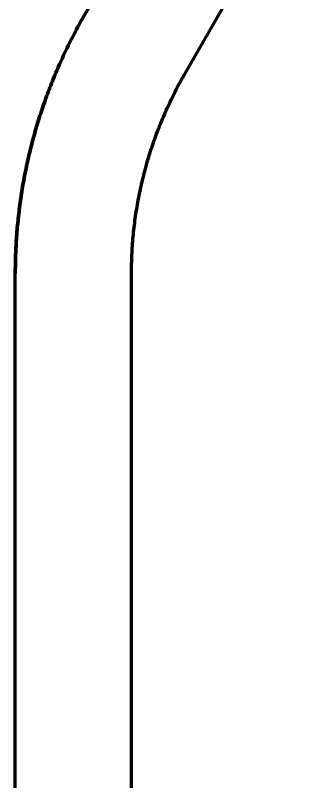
# Model space of a CAD drawing. Header units: millimetres. Extents: x 0 to 2208, y 0 to 420.
# Drawn here: x 188.15 to 194.52, y 221.63 to 238.36 of the extents above; entities that cross this region are included whole.
import ezdxf

# ---------------------------------------------------------------- set-up
doc = ezdxf.new("R2010")
doc.units = ezdxf.units.MM
doc.linetypes.add('IRAM-E-TRAZOS', pattern=[5, 4, -1])
doc.layers.add('01-VISIBLE', color=7, linetype='CONTINUOUS', lineweight=70)
doc.layers.add('02-OCULTA', color=4, linetype='IRAM-E-TRAZOS', lineweight=35)

msp = doc.modelspace()

# ---------------------------------------------------------------- linework, layer by layer
at = {"layer": '01-VISIBLE'}
for p, q in [((189.661, 238.363), (192.321, 242.971)), ((191.861, 237.093), (194.521, 241.701)), ((188.151, 191.816), (188.151, 232.728)), ((190.691, 191.816), (190.691, 232.728))]:
    msp.add_line(p, q, dxfattribs=at)
for points in [[(188.151, 232.728), (188.151, 232.778), (188.151, 232.828), (188.152, 232.878), (188.153, 232.928), (188.154, 232.978), (188.155, 233.028), (188.156, 233.078), (188.158, 233.128), (188.16, 233.178), (188.162, 233.228), (188.164, 233.278), (188.167, 233.328), (188.17, 233.378), (188.173, 233.428), (188.176, 233.478), (188.179, 233.527), (188.183, 233.577), (188.187, 233.627), (188.191, 233.677), (188.195, 233.727), (188.2, 233.777), (188.205, 233.826), (188.21, 233.876), (188.215, 233.926), (188.22, 233.976), (188.226, 234.025), (188.232, 234.075), (188.238, 234.125), (188.244, 234.174), (188.251, 234.224), (188.257, 234.273), (188.264, 234.323), (188.272, 234.372), (188.279, 234.422), (188.287, 234.471), (188.294, 234.521), (188.302, 234.57), (188.311, 234.619), (188.319, 234.669), (188.328, 234.718), (188.337, 234.767), (188.346, 234.816), (188.355, 234.865), (188.365, 234.914), (188.375, 234.963), (188.385, 235.012), (188.395, 235.061), (188.406, 235.11), (188.416, 235.159), (188.427, 235.208), (188.438, 235.257), (188.45, 235.305), (188.461, 235.354), (188.473, 235.403), (188.485, 235.451), (188.497, 235.5), (188.509, 235.548), (188.522, 235.597), (188.535, 235.645), (188.548, 235.693), (188.561, 235.741), (188.575, 235.79), (188.588, 235.838), (188.602, 235.886), (188.616, 235.934), (188.631, 235.982), (188.645, 236.029), (188.66, 236.077), (188.675, 236.125), (188.69, 236.173), (188.706, 236.22), (188.721, 236.268), (188.737, 236.315), (188.753, 236.362), (188.769, 236.41), (188.786, 236.457), (188.802, 236.504), (188.819, 236.551), (188.836, 236.598), (188.854, 236.645), (188.871, 236.692), (188.889, 236.739), (188.907, 236.785), (188.925, 236.832), (188.943, 236.879), (188.962, 236.925), (188.98, 236.971), (188.999, 237.018), (189.018, 237.064), (189.038, 237.11), (189.057, 237.156), (189.077, 237.202), (189.097, 237.248), (189.117, 237.294), (189.138, 237.339), (189.158, 237.385), (189.179, 237.43), (189.2, 237.476), (189.221, 237.521), (189.242, 237.566), (189.264, 237.611), (189.286, 237.656), (189.308, 237.701), (189.33, 237.746), (189.352, 237.791), (189.375, 237.836), (189.398, 237.88), (189.42, 237.925), (189.444, 237.969), (189.467, 238.013), (189.491, 238.057), (189.514, 238.101), (189.538, 238.145), (189.562, 238.189), (189.587, 238.233), (189.611, 238.276), (189.636, 238.32), (189.661, 238.363)], [(189.661, 238.363), (189.636, 238.32), (189.611, 238.276), (189.587, 238.233), (189.562, 238.189), (189.538, 238.145), (189.514, 238.101), (189.491, 238.057), (189.467, 238.013), (189.444, 237.969), (189.42, 237.925), (189.398, 237.88), (189.375, 237.836), (189.352, 237.791), (189.33, 237.746), (189.308, 237.701), (189.286, 237.656), (189.264, 237.611), (189.242, 237.566), (189.221, 237.521), (189.2, 237.476), (189.179, 237.43), (189.158, 237.385), (189.138, 237.339), (189.117, 237.294), (189.097, 237.248), (189.077, 237.202), (189.057, 237.156), (189.038, 237.11), (189.018, 237.064), (188.999, 237.018), (188.98, 236.971), (188.962, 236.925), (188.943, 236.879), (188.925, 236.832), (188.907, 236.785), (188.889, 236.739), (188.871, 236.692), (188.854, 236.645), (188.836, 236.598), (188.819, 236.551), (188.802, 236.504), (188.786, 236.457), (188.769, 236.41), (188.753, 236.362), (188.737, 236.315), (188.721, 236.268), (188.706, 236.22), (188.69, 236.173), (188.675, 236.125), (188.66, 236.077), (188.645, 236.029), (188.631, 235.982), (188.616, 235.934), (188.602, 235.886), (188.588, 235.838), (188.575, 235.79), (188.561, 235.741), (188.548, 235.693), (188.535, 235.645), (188.522, 235.597), (188.509, 235.548), (188.497, 235.5), (188.485, 235.451), (188.473, 235.403), (188.461, 235.354), (188.45, 235.305), (188.438, 235.257), (188.427, 235.208), (188.416, 235.159), (188.406, 235.11), (188.395, 235.061), (188.385, 235.012), (188.375, 234.963), (188.365, 234.914), (188.355, 234.865), (188.346, 234.816), (188.337, 234.767), (188.328, 234.718), (188.319, 234.669), (188.311, 234.619), (188.302, 234.57), (188.294, 234.521), (188.287, 234.471), (188.279, 234.422), (188.272, 234.372), (188.264, 234.323), (188.257, 234.273), (188.251, 234.224), (188.244, 234.174), (188.238, 234.125), (188.232, 234.075), (188.226, 234.025), (188.22, 233.976), (188.215, 233.926), (188.21, 233.876), (188.205, 233.826), (188.2, 233.777), (188.195, 233.727), (188.191, 233.677), (188.187, 233.627), (188.183, 233.577), (188.179, 233.527), (188.176, 233.478), (188.173, 233.428), (188.17, 233.378), (188.167, 233.328), (188.164, 233.278), (188.162, 233.228), (188.16, 233.178), (188.158, 233.128), (188.156, 233.078), (188.155, 233.028), (188.154, 232.978), (188.153, 232.928), (188.152, 232.878), (188.151, 232.828), (188.151, 232.778), (188.151, 232.728)], [(190.691, 232.728), (190.691, 232.778), (190.692, 232.828), (190.692, 232.879), (190.693, 232.929), (190.695, 232.979), (190.696, 233.029), (190.698, 233.08), (190.7, 233.13), (190.703, 233.18), (190.705, 233.23), (190.708, 233.28), (190.712, 233.33), (190.715, 233.38), (190.719, 233.43), (190.723, 233.481), (190.728, 233.531), (190.733, 233.581), (190.738, 233.631), (190.743, 233.68), (190.749, 233.73), (190.755, 233.78), (190.761, 233.83), (190.767, 233.88), (190.774, 233.93), (190.781, 233.979), (190.788, 234.029), (190.796, 234.079), (190.804, 234.128), (190.812, 234.178), (190.821, 234.227), (190.829, 234.277), (190.838, 234.326), (190.848, 234.376), (190.857, 234.425), (190.867, 234.474), (190.878, 234.523), (190.888, 234.573), (190.899, 234.622), (190.91, 234.671), (190.921, 234.72), (190.933, 234.768), (190.945, 234.817), (190.957, 234.866), (190.969, 234.915), (190.982, 234.963), (190.995, 235.012), (191.008, 235.06), (191.022, 235.109), (191.036, 235.157), (191.05, 235.205), (191.064, 235.253), (191.079, 235.301), (191.094, 235.349), (191.109, 235.397), (191.124, 235.445), (191.14, 235.492), (191.156, 235.54), (191.173, 235.588), (191.189, 235.635), (191.206, 235.682), (191.223, 235.73), (191.241, 235.777), (191.258, 235.824), (191.276, 235.871), (191.294, 235.917), (191.313, 235.964), (191.332, 236.011), (191.351, 236.057), (191.37, 236.104), (191.39, 236.15), (191.409, 236.196), (191.429, 236.242), (191.45, 236.288), (191.47, 236.334), (191.491, 236.379), (191.512, 236.425), (191.534, 236.47), (191.555, 236.516), (191.577, 236.561), (191.6, 236.606), (191.622, 236.651), (191.645, 236.696), (191.668, 236.74), (191.691, 236.785), (191.714, 236.829), (191.738, 236.874), (191.762, 236.918), (191.786, 236.962), (191.811, 237.006), (191.836, 237.049), (191.861, 237.093)]]:
    msp.add_lwpolyline(points, dxfattribs=at)
at = {"layer": '02-OCULTA'}
for p, q in [((192.321, 242.971), (189.661, 238.363)), ((194.521, 241.701), (191.861, 237.093)), ((188.151, 232.728), (188.151, 191.816)), ((190.691, 232.728), (190.691, 191.816))]:
    msp.add_line(p, q, dxfattribs=at)
msp.add_lwpolyline([(191.861, 237.093), (191.836, 237.049), (191.811, 237.006), (191.786, 236.962), (191.762, 236.918), (191.738, 236.874), (191.714, 236.829), (191.691, 236.785), (191.668, 236.74), (191.645, 236.696), (191.622, 236.651), (191.6, 236.606), (191.577, 236.561), (191.555, 236.516), (191.534, 236.47), (191.512, 236.425), (191.491, 236.379), (191.47, 236.334), (191.45, 236.288), (191.429, 236.242), (191.409, 236.196), (191.39, 236.15), (191.37, 236.104), (191.351, 236.057), (191.332, 236.011), (191.313, 235.964), (191.294, 235.917), (191.276, 235.871), (191.258, 235.824), (191.241, 235.777), (191.223, 235.73), (191.206, 235.682), (191.189, 235.635), (191.173, 235.588), (191.156, 235.54), (191.14, 235.492), (191.124, 235.445), (191.109, 235.397), (191.094, 235.349), (191.079, 235.301), (191.064, 235.253), (191.05, 235.205), (191.036, 235.157), (191.022, 235.109), (191.008, 235.06), (190.995, 235.012), (190.982, 234.963), (190.969, 234.915), (190.957, 234.866), (190.945, 234.817), (190.933, 234.768), (190.921, 234.72), (190.91, 234.671), (190.899, 234.622), (190.888, 234.573), (190.878, 234.523), (190.867, 234.474), (190.857, 234.425), (190.848, 234.376), (190.838, 234.326), (190.829, 234.277), (190.821, 234.227), (190.812, 234.178), (190.804, 234.128), (190.796, 234.079), (190.788, 234.029), (190.781, 233.979), (190.774, 233.93), (190.767, 233.88), (190.761, 233.83), (190.755, 233.78), (190.749, 233.73), (190.743, 233.68), (190.738, 233.631), (190.733, 233.581), (190.728, 233.531), (190.723, 233.481), (190.719, 233.43), (190.715, 233.38), (190.712, 233.33), (190.708, 233.28), (190.705, 233.23), (190.703, 233.18), (190.7, 233.13), (190.698, 233.08), (190.696, 233.029), (190.695, 232.979), (190.693, 232.929), (190.692, 232.879), (190.692, 232.828), (190.691, 232.778), (190.691, 232.728)], dxfattribs=at)

doc.saveas('drawing.dxf')
